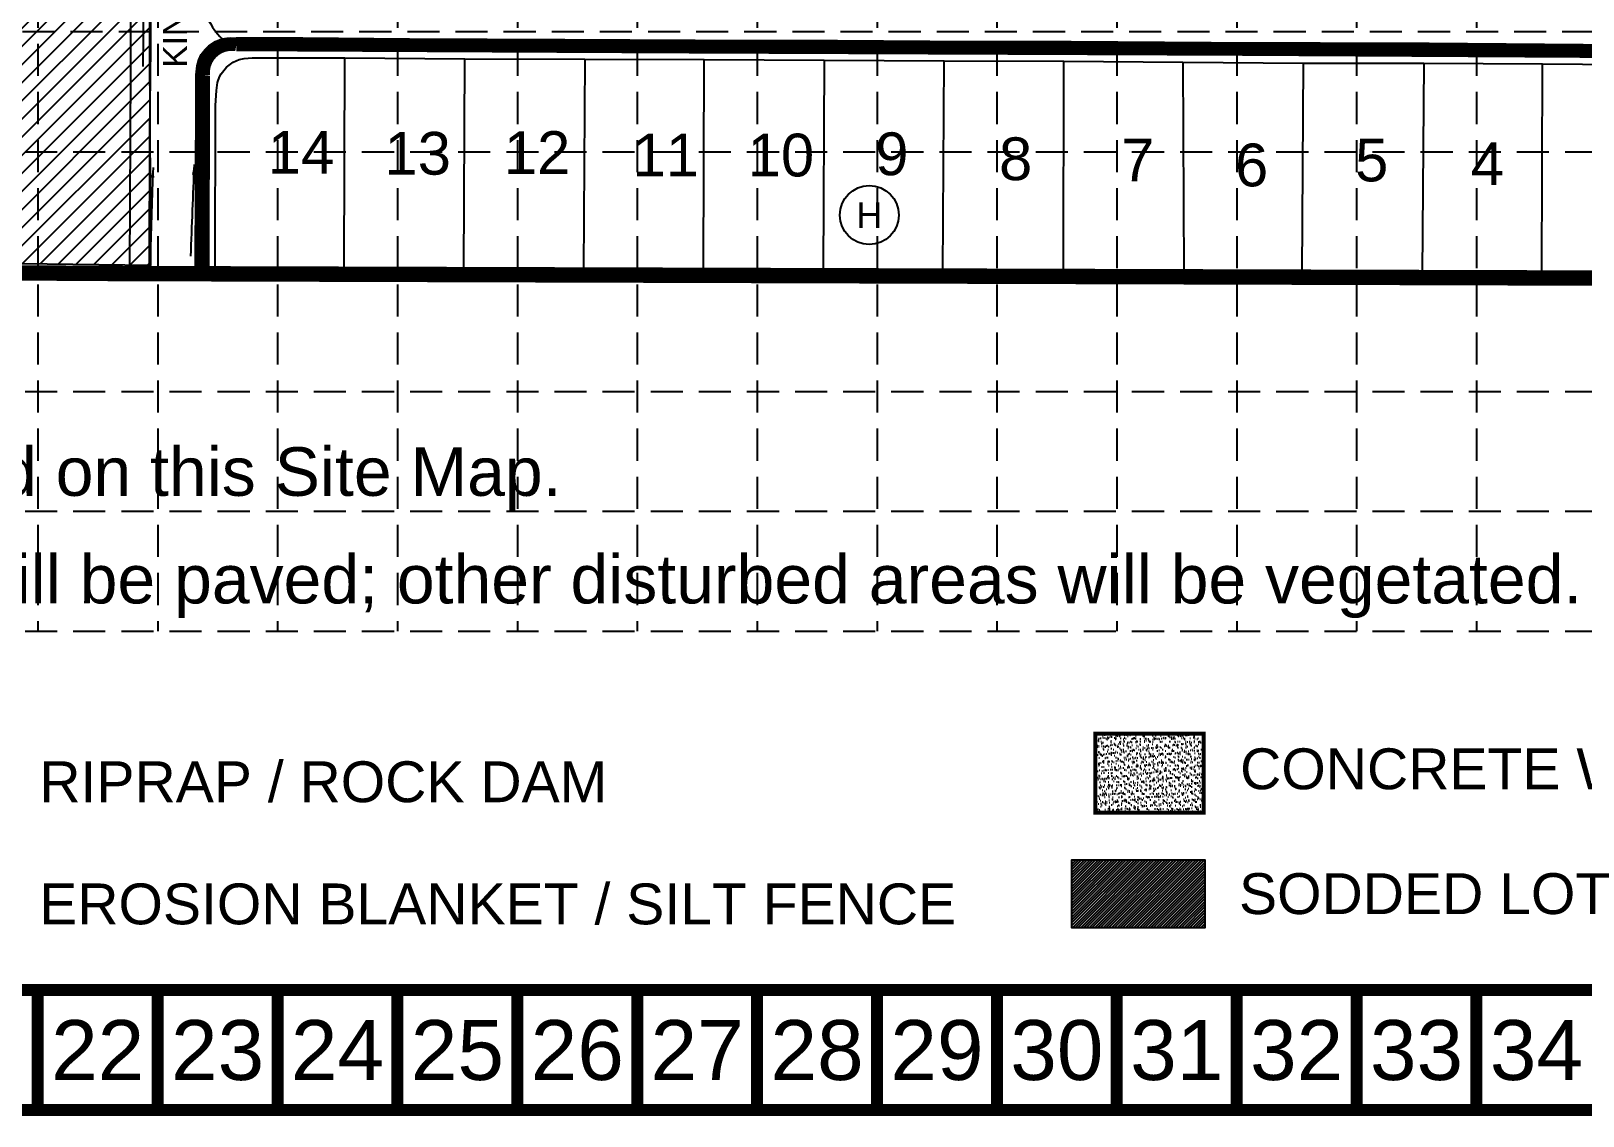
# Model space of a CAD drawing. Header units: inches. Extents: x -1048 to 3444, y -297 to 2513.
# Drawn here: x 493 to 1400, y -297 to 338 of the extents above; entities that cross this region are included whole.
import ezdxf
from ezdxf.enums import TextEntityAlignment as Align

# ---------------------------------------------------------------- set-up
doc = ezdxf.new("R2010")
doc.units = ezdxf.units.IN
doc.header["$MEASUREMENT"] = 0
doc.linetypes.add('ACAD_ISO02W100', pattern=[15, 12, -3])
doc.linetypes.add('HIDDEN', pattern=[0.375, 0.25, -0.125])
for name, color, linetype in [('1 BLOCK NUMBERS', 7, 'Continuous'), ('1 EROSION BLANKET', 84, 'Continuous'), ('1 LIMITS OF DISTURBANCE', 1, 'ACAD_ISO02W100'), ('BASE', 7, 'Continuous'), ('Flow Direction', 5, 'Continuous'), ('GRID', 254, 'HIDDEN'), ('LEGEND', 7, 'Continuous'), ('Parcel', 3, 'Continuous'), ('ParcelID', 6, 'Continuous'), ('Street Edges', 30, 'Continuous'), ('Street name', 1, 'Continuous')]:
    doc.layers.add(name, color=color, linetype=linetype)
doc.styles.add("L200'", font='ARIAL.TTF', dxfattribs={"height": 0.001969})
doc.styles.get("Standard").update_dxf_attribs({"font": 'ARIAL.TTF', "height": 6})
doc.dimstyles.get("Standard").update_dxf_attribs({"dimtxt": 0.18, "dimasz": 6, "dimexe": 0.18, "dimexo": 0.0625, "dimgap": 0.09, "dimtad": 0, "dimtih": 1, "dimtoh": 1, "dimdec": 4, "dimzin": 0, "dimdsep": 46, "dimtxsty": 'Standard', "dimcen": 0.09, "dimadec": 0, "dimazin": 0, "dimtfac": 1, "dimtdec": 4, "dimtofl": 0, "dimtmove": 0, "dimatfit": 3, "dimfxl": 0, "dimtolj": 1, "dimtzin": 0, "dimarcsym": 0})

msp = doc.modelspace()

# ---------------------------------------------------------------- hatches: boundary and pattern name
at = {"layer": '1 EROSION BLANKET'}
h = msp.add_hatch(dxfattribs=at)
h.set_pattern_fill('ANSI31', color=2, scale=60, style=0)
h.paths.add_polyline_path([(484.61, 757.64), (480.31, 784.69), (340.74, 784.69), (350.67, 203.54), (563.12, 200.81), (561.76, 494.45), (554.24, 562.74), (533.75, 630.35), (508.46, 674.93), (488.65, 730.24), (484.55, 776)])
at = {"layer": 'BASE'}
h = msp.add_hatch(dxfattribs=at)
h.set_pattern_fill('AR-SAND', color=30, scale=1.848054, style=0)
h.set_pattern_definition([(37.5, (2678.9747, -257.9686), (-0.116415, 3.5608744), [0, -2.809042, 0, -3.141692, 0, -3.003088]), (7.5, (2678.9747, -257.9686), (3.270643, 5.215478), [0, -1.5154043, 0, -2.531834, 0, -0.9702283]), (327.5, (2676.7016, -257.9686), (5.755102, 0.010458), [0, -0.924027, 0, -3.326497, 0, -4.342927]), (317.5, (2676.7016, -257.9686), (5.555484, 1.621992), [0, -0.4620135, 0, -2.1807037, 0, -2.494873])])
h.paths.add_polyline_path([(1178.41, -119.36), (1178.41, -73.16), (1115.14, -73.16), (1115.14, -119.36)])
at = {"layer": 'LEGEND'}
h = msp.add_hatch(dxfattribs=at)
h.set_pattern_fill('ANSI31', color=2, scale=184.591409, style=0)
h.set_pattern_definition([(45, (1007.699, -283.97), (-16.3157, 16.3157), [])])
h.paths.add_polyline_path([(1101.27, -147.18), (1101.27, -149.51), (1101.27, -186.5), (1179.32, -186.5), (1179.32, -147.18)])
h = msp.add_hatch(dxfattribs=at)
h.set_pattern_fill('ANSI31', color=2, scale=9.22957, style=0)
h.set_pattern_definition([(45, (1007.6986, -283.9701), (-0.8157865, 0.8157865), [])])
h.paths.add_polyline_path([(1101.27, -147.18), (1101.27, -149.51), (1101.27, -186.5), (1179.32, -186.5), (1179.32, -147.18)])

# ---------------------------------------------------------------- linework, layer by layer
at = {"layer": '1 BLOCK NUMBERS', "color": 7}
msp.add_circle((983.02, 229.99), 17.22, dxfattribs=at)
at = {"layer": '1 EROSION BLANKET', "color": 2}
msp.add_lwpolyline([(484.61, 757.64), (480.31, 784.69), (340.74, 784.69), (350.67, 203.54), (563.12, 200.81), (561.76, 494.45), (554.24, 562.74), (533.75, 630.35), (508.46, 674.93), (488.65, 730.24), (484.55, 776)], close=True, dxfattribs=at)
at = {"layer": '1 EROSION BLANKET', "const_width": 8}
msp.add_lwpolyline([(593.51, 199.05), (593.74, 311.5, -0.492328), (613.16, 329.83), (869.84, 328.51), (1194.84, 327.15), (1391.25, 325.99), (1573.77, 324.8), (1583.8, 324.7, -0.352651), (1599.39, 309.54), (1598.63, 194.87)], format="xyb", dxfattribs=at)
at = {"layer": '1 LIMITS OF DISTURBANCE', "ltscale": 2.5, "const_width": 9}
msp.add_lwpolyline([(1411.91, 1713.3), (1411.91, 2269.12), (1392.77, 2269.12), (1392.77, 2310.49), (1494.2, 2310.49), (1494.2, 2265.3), (1467.5, 2265.3), (1467.5, 2059.76), (2168.8, 1892.95), (2192.64, 1886.83), (2192.4, 190.75), (540.21, 195.85), (342.99, 197.14), (338.23, 562.86), (340.03, 577.62), (324.77, 575.94), (323.46, 951.37), (597.86, 1012.68), (616.16, 1725.52)], close=True, dxfattribs=at)
at = {"layer": 'BASE', "const_width": 7.01}
for points in [[(-1044.48, -293.23), (3440, -293.23), (3440, 2509.57), (-1044.48, 2509.57)], [(-974.41, -223.16), (3369.93, -223.16), (3369.93, 2439.5), (-974.41, 2439.5)]]:
    msp.add_lwpolyline(points, close=True, dxfattribs=at)
at = {"layer": 'BASE', "color": 30, "const_width": 2.31}
msp.add_lwpolyline([(1115.14, -119.36), (1178.41, -119.36), (1178.41, -73.16), (1115.14, -73.16)], close=True, dxfattribs=at)
at = {"layer": 'BASE', "const_width": 7.01}
for points in [[(497.06, -293.23), (497.06, -223.16)], [(567.13, -293.23), (567.13, -223.16)], [(637.2, -293.23), (637.2, -223.16)], [(707.27, -293.23), (707.27, -223.16)], [(777.34, -293.23), (777.34, -223.16)], [(847.41, -293.23), (847.41, -223.16)], [(917.48, -293.23), (917.48, -223.16)], [(987.55, -293.23), (987.55, -223.16)], [(1057.62, -293.23), (1057.62, -223.16)], [(1127.69, -293.23), (1127.69, -223.16)], [(1197.76, -293.23), (1197.76, -223.16)], [(1267.83, -293.23), (1267.83, -223.16)], [(1337.9, -293.23), (1337.9, -223.16)]]:
    msp.add_lwpolyline(points, dxfattribs=at)
at = {"layer": 'GRID', "color": 252, "linetype": 'HIDDEN', "ltscale": 75}
for p, q in [((497.06, 2439.5), (497.06, -13.26)), ((567.13, 2439.5), (567.13, -13.26)), ((637.2, 2439.5), (637.2, -13.26)), ((707.27, 2439.5), (707.27, -13.26)), ((777.34, 2439.5), (777.34, -13.26)), ((847.41, 2439.5), (847.41, -13.26)), ((917.48, 2439.5), (917.48, -13.26)), ((987.55, 2439.5), (987.55, -13.26)), ((1057.62, 2439.5), (1057.62, -13.26)), ((1127.69, 2439.5), (1127.69, -13.26)), ((1197.76, 2439.5), (1197.76, -13.26)), ((1267.83, 2439.5), (1267.83, -13.26)), ((1337.9, 2439.5), (1337.9, -13.26)), ((-974.41, 337.4), (3369.93, 337.4)), ((-972.84, 267.02), (3371.5, 267.02)), ((-972.84, 196.95), (3371.5, 196.95)), ((-972.84, 126.88), (3371.5, 126.88)), ((-972.84, 56.81), (3371.5, 56.81)), ((-972.84, -13.26), (3371.5, -13.26))]:
    msp.add_line(p, q, dxfattribs=at)
at = {"layer": 'LEGEND', "color": 2}
msp.add_lwpolyline([(1101.27, -149.51), (1101.27, -186.5), (1179.32, -186.5), (1179.32, -147.18), (1101.27, -147.18)], close=True, dxfattribs=at)
at = {"layer": 'Parcel', "color": 7}
for points in [[(550.87, 199.34), (551.47, 314.33), (551.66, 393.49), (551.72, 462.49), (551.83, 486.94), (551.56, 504.72), (550.48, 520.46), (548.98, 532), (547.71, 541.66), (544.94, 554.86), (540.72, 573.28), (536.5, 585.7), (531.83, 600.65), (527.61, 611.63), (521.95, 625.39), (517.68, 632.32), (512.68, 642.64), (506.24, 654.84), (502.8, 662.16), (497.92, 674.68), (493.81, 683.56), (488.48, 698.54)], [(600.64, 199.44), (600.95, 294.05), (601.44, 302.8), (602.04, 307.57), (603.23, 310.75), (604.33, 312.54), (607.31, 316.41), (611.29, 319.5), (614.77, 320.99), (617.66, 321.58), (622.33, 321.88), (632.58, 321.98), (676.46, 322.03), (746.56, 321.43), (816.75, 321.25), (886.52, 320.92), (956.65, 320.51), (1026.78, 320.11), (1096.81, 319.96), (1166.3, 319.41), (1236.77, 318.88), (1307.1, 318.88), (1376.47, 318.35), (1446.59, 317.92)], [(676.12, 199.17), (676.46, 322.03)], [(746, 198.47), (746.56, 321.43)], [(816.75, 321.25), (815.99, 198.02)], [(886.11, 197.9), (886.52, 320.92)], [(956.65, 320.51), (955.99, 197.44)], [(1025.98, 197.09), (1026.78, 320.11)], [(1096.49, 196.81), (1096.81, 319.96)], [(1166.3, 319.41), (1166.79, 196.69)], [(1236.05, 196.19), (1236.77, 318.88)], [(1307.1, 318.88), (1306.15, 195.78)], [(1376.07, 195.36), (1376.47, 318.35)], [(351.28, 200.68), (530.66, 199.47), (550.87, 199.34)], [(600.64, 199.44), (625.85, 199.17), (638.68, 199.51), (676.12, 199.17), (746, 198.47), (815.99, 198.02), (886.11, 197.9), (955.99, 197.44), (1025.98, 197.09), (1085.94, 196.55), (1096.49, 196.81), (1166.79, 196.69), (1236.05, 196.19), (1306.15, 195.78), (1376.07, 195.36), (1446.09, 194.83)]]:
    msp.add_lwpolyline(points, dxfattribs=at)
at = {"layer": 'Street Edges', "color": 7}
for points in [[(562.27, 199.27), (562.59, 277.06), (563.08, 327.98), (563.07, 394.65)], [(589.24, 199.07), (589.71, 298.76), (589.71, 311.97), (590.24, 317.17), (591.12, 320.69), (592.62, 323.86), (594.82, 326.86), (597.11, 328.97)], [(597.11, 328.97), (600.84, 331.49), (604.72, 332.99), (607.8, 333.43), (613, 333.6), (651.97, 333.6), (714.28, 333.08), (805.07, 332.63), (881.31, 332.19), (964.43, 332.02), (1045.27, 331.4), (1101.06, 331.4), (1182.76, 330.96), (1310.29, 330.5), (1445.2, 329.35)]]:
    msp.add_lwpolyline(points, dxfattribs=at)

# ---------------------------------------------------------------- texts
at = {"layer": '1 BLOCK NUMBERS', "color": 7}
msp.add_text('H', height=15, dxfattribs=at).set_placement((983.02, 229.99), align=Align.MIDDLE_CENTER)
at = {"layer": 'BASE', "color": 7, "style": "L200'"}
for s, height, p in [('Location of concrete washout will be determined in the field and will be reflected on this Site Map.', 28.4165, (-904.6, 65.85)), ('Stabilization practices are expected to be used at all disturbed areas. Streets will be paved; other disturbed areas will be vegetated.', 28.41649, (-903.77, 2.95))]:
    msp.add_text(s, height=height, dxfattribs=at).set_placement(p)
at = {"layer": 'BASE'}
for s, p in [('22', (532.1, -258.19)), ('23', (602.17, -258.19)), ('24', (672.24, -258.19)), ('25', (742.31, -258.19)), ('26', (812.38, -258.19)), ('27', (882.45, -258.19)), ('28', (952.52, -258.19)), ('29', (1022.59, -258.19)), ('30', (1092.66, -258.19)), ('31', (1162.73, -258.19)), ('32', (1232.8, -258.19)), ('33', (1302.87, -258.19)), ('34', (1372.94, -258.19))]:
    msp.add_text(s, height=35.035, dxfattribs=at).set_placement(p, align=Align.MIDDLE_CENTER)
at = {"layer": 'LEGEND', "style": "L200'"}
for s, height, p in [('CONCRETE WASHOUT', 23.8932, (1199.75, -105.7)), ('RIPRAP / ROCK DAM', 23.8932, (497.96, -113.27)), ('EROSION BLANKET / SILT FENCE', 23.8932, (497.87, -184.69)), ('SODDED LOT', 23.893, (1199.12, -178.68))]:
    msp.add_text(s, height=height, dxfattribs=at).set_placement(p)
at = {"layer": 'ParcelID', "color": 7}
for s, p in [('14', (631.49, 254.23)), ('13', (699.69, 253.63)), ('12', (769.46, 254.05)), ('11', (844.71, 252.6)), ('10', (911.99, 252.6)), ('9', (986.52, 253.33)), ('8', (1058.87, 250.43)), ('7', (1130.24, 249.7)), ('6', (1196.8, 246.8)), ('5', (1266.99, 249.7)), ('4', (1334.56, 247.52))]:
    msp.add_text(s, height=25, dxfattribs=at).set_placement(p)
at = {"layer": 'Street name', "color": 7}
msp.add_text('KINGS COURT', height=14, rotation=90, dxfattribs=at).set_placement((584.28, 316.2))

# ---------------------------------------------------------------- leaders
at = {"layer": 'Flow Direction', "color": 7, "path_type": 1}
for points in [[(558.75, 371.01), (558.51, 316.89)], [(587.05, 362.41), (608.8, 330.83), (636.21, 331.68)], [(564.4, 257.91), (562.82, 206.1)], [(588.4, 259.66), (586.3, 205.92)]]:
    msp.add_leader(points, dimstyle='Standard', override={"dimgap": 0.09, "dimtad": 0}, dxfattribs=at)

doc.saveas('drawing.dxf')
